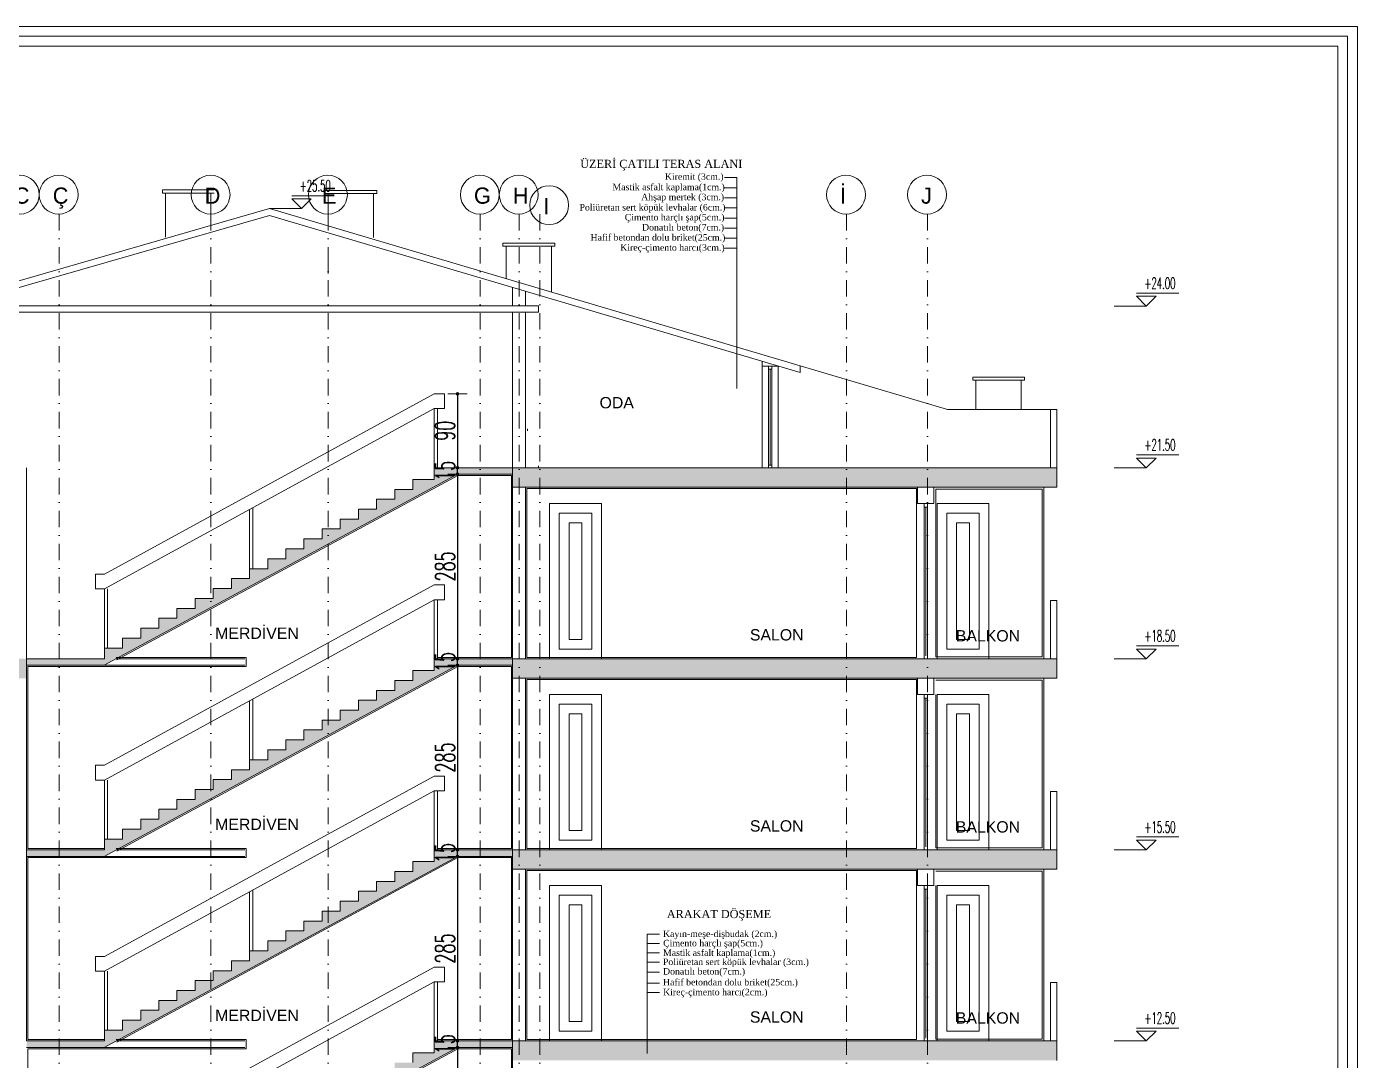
# Model space of a CAD drawing. Header units: millimetres. Extents: x -16104 to 67872, y -88009 to 12107.
# Drawn here: x 40599 to 42652, y 10511 to 12107 of the extents above; entities that cross this region are included whole.
import ezdxf

# ---------------------------------------------------------------- set-up
doc = ezdxf.new("R2010")
doc.units = ezdxf.units.MM
doc.linetypes.add('DASHDOTX2', pattern=[50.8, 25.4, -12.7, 0, -12.7])
doc.layers.get('0').update_dxf_attribs({"color": 241})
for name, color, linetype, lineweight in [('c05', 32, 'Continuous', 13), ('OLCU', 54, 'Continuous', 13), ('TARAMA', 8, 'Continuous', 15)]:
    doc.layers.add(name, color=color, linetype=linetype, lineweight=lineweight)
doc.styles.add('DIM', font='Txttw.shx', dxfattribs={"width": 0.6})
doc.styles.add('OLCU', font='simplex.shx', dxfattribs={"width": 0.6, "height": 1400})
doc.styles.add('ÖLÇÜ', font='times.ttf', dxfattribs={"height": 15})
doc.dimstyles.new('50', dxfattribs={"dimscale": 0, "dimtxt": 30, "dimasz": 1, "dimexe": 0, "dimexo": 2, "dimgap": 4, "dimtad": 1, "dimdec": 0, "dimzin": 0, "dimdsep": 46, "dimtxsty": 'DIM', "dimblk1": 'DOT', "dimblk2": 'DOT', "dimsah": 1, "dimcen": 1.5, "dimdle": 3, "dimse1": 1, "dimse2": 1, "dimclrd": 256, "dimclre": 9, "dimclrt": 256, "dimadec": 0, "dimazin": 0, "dimtfac": 0.24, "dimtdec": 0, "dimtix": 1, "dimtmove": 2, "dimatfit": 3, "dimldrblk": 'DOT', "dimfxl": 0, "dimtolj": 1, "dimtzin": 15, "dimarcsym": 0})
pattern_1 = [(45, (1786.5696, -7080.6812), (-1.76776695, 1.76776695), []), (45, (1788.3346, -7080.6812), (-1.76776695, 1.76776695), [1.2, -0.5])]
pattern_2 = [(45, (1786.5696, -7375.6812), (-1.76776695, 1.76776695), []), (45, (1788.3346, -7375.6812), (-1.76776695, 1.76776695), [1.2, -0.5])]

# ---------------------------------------------------------------- blocks, each defined once
blk = doc.blocks.new('DOT')
for p, q in [((-2, 0), (0, 0)), ((0, 15), (0, -15)), ((2, 0), (0, 0))]:
    blk.add_line(p, q)
blk.add_circle((0, 0), 2)
blk = doc.blocks.new('*D275')
at = {"layer": 'Defpoints', "color": 0, "transparency": 16777216}
for p in [(41243.7, 11540.1), (41263.5, 11426.1), (41264.1, 11426.1)]:
    blk.add_point(p, dxfattribs=at)
at = {"layer": 'TARAMA', "lineweight": -2, "transparency": 16777216}
blk.add_line((41263.5, 11539.1), (41263.5, 11427.1), dxfattribs=at)
for p, rotation in [((41263.5, 11540.1), 90), ((41263.5, 11426.1), 270)]:
    blk.add_blockref('DOT', p, dxfattribs=dict(at, rotation=rotation))
at = {"layer": 'TARAMA', "transparency": 16777216, "insert": (41244.5, 11483.1), "char_height": 30, "attachment_point": 5, "rotation": 90, "style": 'DIM'}
blk.add_mtext('\\A1;90', dxfattribs=at)
blk = doc.blocks.new('*D880')
at = {"layer": 'Defpoints', "color": 0, "transparency": 16777216}
for p in [(41263.5, 11426.1), (41263.5, 11426.1), (41263.5, 11416.1)]:
    blk.add_point(p, dxfattribs=at)
at = {"layer": 'TARAMA', "lineweight": -2, "transparency": 16777216}
for p, q in [((41263.5, 11427.1), (41263.5, 11428.1)), ((41263.5, 11416.1), (41263.5, 11426.1)), ((41263.5, 11415.1), (41263.5, 11414.1))]:
    blk.add_line(p, q, dxfattribs=at)
for p, rotation in [((41263.5, 11426.1), 270), ((41263.5, 11416.1), 90)]:
    blk.add_blockref('DOT', p, dxfattribs=dict(at, rotation=rotation))
at = {"layer": 'TARAMA', "transparency": 16777216, "insert": (41244.5, 11421.1), "char_height": 30, "attachment_point": 5, "rotation": 90, "style": 'DIM'}
blk.add_mtext('\\A1;15', dxfattribs=at)
blk = doc.blocks.new('*D276')
at = {"layer": 'Defpoints', "color": 0, "transparency": 16777216}
for p in [(41263.5, 11416.1), (41263.5, 11131.1), (41263.5, 11131.1)]:
    blk.add_point(p, dxfattribs=at)
at = {"layer": 'TARAMA', "lineweight": -2, "transparency": 16777216}
blk.add_line((41263.5, 11415.1), (41263.5, 11132.1), dxfattribs=at)
for p, rotation in [((41263.5, 11416.1), 90), ((41263.5, 11131.1), 270)]:
    blk.add_blockref('DOT', p, dxfattribs=dict(at, rotation=rotation))
at = {"layer": 'TARAMA', "transparency": 16777216, "insert": (41244.5, 11273.6), "char_height": 30, "attachment_point": 5, "rotation": 90, "style": 'DIM'}
blk.add_mtext('\\A1;285', dxfattribs=at)
blk = doc.blocks.new('*D286')
at = {"layer": 'Defpoints', "color": 0, "transparency": 16777216}
for p in [(41263.5, 11121.1), (41263.5, 10836.1), (41263.5, 10836.1)]:
    blk.add_point(p, dxfattribs=at)
at = {"layer": 'TARAMA', "lineweight": -2, "transparency": 16777216}
blk.add_line((41263.5, 11120.1), (41263.5, 10837.1), dxfattribs=at)
for p, rotation in [((41263.5, 11121.1), 90), ((41263.5, 10836.1), 270)]:
    blk.add_blockref('DOT', p, dxfattribs=dict(at, rotation=rotation))
at = {"layer": 'TARAMA', "transparency": 16777216, "insert": (41244.5, 10978.6), "char_height": 30, "attachment_point": 5, "rotation": 90, "style": 'DIM'}
blk.add_mtext('\\A1;285', dxfattribs=at)
blk = doc.blocks.new('*D287')
at = {"layer": 'Defpoints', "color": 0, "transparency": 16777216}
for p in [(41263.5, 10826.1), (41263.5, 10541.1), (41263.5, 10541.1)]:
    blk.add_point(p, dxfattribs=at)
at = {"layer": 'TARAMA', "lineweight": -2, "transparency": 16777216}
blk.add_line((41263.5, 10825.1), (41263.5, 10542.1), dxfattribs=at)
for p, rotation in [((41263.5, 10826.1), 90), ((41263.5, 10541.1), 270)]:
    blk.add_blockref('DOT', p, dxfattribs=dict(at, rotation=rotation))
at = {"layer": 'TARAMA', "transparency": 16777216, "insert": (41244.5, 10683.6), "char_height": 30, "attachment_point": 5, "rotation": 90, "style": 'DIM'}
blk.add_mtext('\\A1;285', dxfattribs=at)
blk = doc.blocks.new('*D288')
at = {"layer": 'Defpoints', "color": 0, "transparency": 16777216}
for p in [(41263.5, 10531.1), (41263.5, 10246.1), (41263.5, 10246.1)]:
    blk.add_point(p, dxfattribs=at)
at = {"layer": 'TARAMA', "lineweight": -2, "transparency": 16777216}
blk.add_line((41263.5, 10530.1), (41263.5, 10247.1), dxfattribs=at)
for p, rotation in [((41263.5, 10531.1), 90), ((41263.5, 10246.1), 270)]:
    blk.add_blockref('DOT', p, dxfattribs=dict(at, rotation=rotation))
at = {"layer": 'TARAMA', "transparency": 16777216, "insert": (41244.5, 10388.6), "char_height": 30, "attachment_point": 5, "rotation": 90, "style": 'DIM'}
blk.add_mtext('\\A1;285', dxfattribs=at)
blk = doc.blocks.new('*D292')
at = {"layer": 'Defpoints', "color": 0, "transparency": 16777216}
for p in [(41263.5, 11131.1), (41263.5, 11131.1), (41263.5, 11121.1)]:
    blk.add_point(p, dxfattribs=at)
at = {"layer": 'TARAMA', "lineweight": -2, "transparency": 16777216}
for p, q in [((41263.5, 11132.1), (41263.5, 11133.1)), ((41263.5, 11121.1), (41263.5, 11131.1)), ((41263.5, 11120.1), (41263.5, 11119.1))]:
    blk.add_line(p, q, dxfattribs=at)
for p, rotation in [((41263.5, 11131.1), 270), ((41263.5, 11121.1), 90)]:
    blk.add_blockref('DOT', p, dxfattribs=dict(at, rotation=rotation))
at = {"layer": 'TARAMA', "transparency": 16777216, "insert": (41244.5, 11126.1), "char_height": 30, "attachment_point": 5, "rotation": 90, "style": 'DIM'}
blk.add_mtext('\\A1;15', dxfattribs=at)
blk = doc.blocks.new('*D293')
at = {"layer": 'Defpoints', "color": 0, "transparency": 16777216}
for p in [(41263.5, 10836.1), (41263.5, 10836.1), (41263.5, 10826.1)]:
    blk.add_point(p, dxfattribs=at)
at = {"layer": 'TARAMA', "lineweight": -2, "transparency": 16777216}
for p, q in [((41263.5, 10837.1), (41263.5, 10838.1)), ((41263.5, 10826.1), (41263.5, 10836.1)), ((41263.5, 10825.1), (41263.5, 10824.1))]:
    blk.add_line(p, q, dxfattribs=at)
for p, rotation in [((41263.5, 10836.1), 270), ((41263.5, 10826.1), 90)]:
    blk.add_blockref('DOT', p, dxfattribs=dict(at, rotation=rotation))
at = {"layer": 'TARAMA', "transparency": 16777216, "insert": (41244.5, 10831.1), "char_height": 30, "attachment_point": 5, "rotation": 90, "style": 'DIM'}
blk.add_mtext('\\A1;15', dxfattribs=at)
blk = doc.blocks.new('*D294')
at = {"layer": 'Defpoints', "color": 0, "transparency": 16777216}
for p in [(41263.5, 10541.1), (41263.5, 10541.1), (41263.5, 10531.1)]:
    blk.add_point(p, dxfattribs=at)
at = {"layer": 'TARAMA', "lineweight": -2, "transparency": 16777216}
for p, q in [((41263.5, 10542.1), (41263.5, 10543.1)), ((41263.5, 10531.1), (41263.5, 10541.1)), ((41263.5, 10530.1), (41263.5, 10529.1))]:
    blk.add_line(p, q, dxfattribs=at)
for p, rotation in [((41263.5, 10541.1), 270), ((41263.5, 10531.1), 90)]:
    blk.add_blockref('DOT', p, dxfattribs=dict(at, rotation=rotation))
at = {"layer": 'TARAMA', "transparency": 16777216, "insert": (41244.5, 10536.1), "char_height": 30, "attachment_point": 5, "rotation": 90, "style": 'DIM'}
blk.add_mtext('\\A1;15', dxfattribs=at)
blk = doc.blocks.new('*D960')
at = {"layer": 'Defpoints', "color": 0, "transparency": 16777216}
for p in [(37745, 10515), (37745, 10490), (41348.4, 10490)]:
    blk.add_point(p, dxfattribs=at)
at = {"layer": 'OLCU', "lineweight": -2, "transparency": 16777216}
for p, q in [((37745, 10516), (37745, 10517)), ((37745, 10515), (37745, 10490)), ((37745, 10489), (37745, 10488))]:
    blk.add_line(p, q, dxfattribs=at)
for p, rotation in [((37745, 10515), 270), ((37745, 10490), 90)]:
    blk.add_blockref('DOT', p, dxfattribs=dict(at, rotation=rotation))
at = {"layer": 'OLCU', "transparency": 16777216, "insert": (37726, 10502.5), "char_height": 30, "attachment_point": 5, "rotation": 90, "style": 'DIM'}
blk.add_mtext('\\A1;25', dxfattribs=at)

msp = doc.modelspace()

# ---------------------------------------------------------------- hatches: boundary and pattern name
at = {"layer": 'TARAMA'}
h = msp.add_hatch(dxfattribs=at)
h.set_pattern_fill('JIS_STN_2.5,_O', color=256)
h.set_pattern_definition(pattern_1)
h.paths.add_polyline_path([(41263.5, 11416.1), (41348.7, 11416.1), (41348.7, 11426.1), (41227.7, 11426.1), (41227.7, 11408), (41194.7, 11408), (41194.7, 11392.7), (41166.7, 11392.7), (41166.7, 11377.4), (41138.7, 11377.4), (41138.7, 11362.1), (41110.7, 11362.1), (41110.7, 11346.8), (41082.7, 11346.8), (41082.7, 11331.5), (41054.7, 11331.5), (41054.7, 11316.2), (41026.7, 11316.2), (41026.7, 11300.9), (40998.7, 11300.9), (40998.7, 11285.6), (40970.7, 11285.6), (40970.7, 11270.2), (40942.7, 11270.2), (40942.7, 11254.9), (40914.7, 11254.9), (40914.7, 11239.6), (40886.7, 11239.6), (40886.7, 11224.3), (40858.7, 11224.3), (40858.7, 11209), (40830.7, 11209), (40830.7, 11193.7), (40802.7, 11193.7), (40802.7, 11178.4), (40774.7, 11178.4), (40774.7, 11163.1), (40746.7, 11163.1), (40746.7, 11147.7), (40718.7, 11147.7), (40718.7, 11131.1), (40598.7, 11131.1), (40598.7, 11121.1), (40718.4, 11121.1)])
h = msp.add_hatch(dxfattribs=at)
h.set_pattern_fill('JIS_STN_2.5,_O', color=256)
h.set_pattern_definition(pattern_1)
h.paths.add_polyline_path([(42188.7, 11396.1), (42188.7, 11426.1), (41998.7, 11426.1), (41348.7, 11426.1), (41348.7, 11396.1)])
h = msp.add_hatch(dxfattribs=at)
h.set_pattern_fill('JIS_STN_2.5,_O', color=256)
h.set_pattern_definition(pattern_2)
h.paths.add_polyline_path([(39758.7, 11101.1), (40598.7, 11101.1), (40598.7, 11131.1), (39948.7, 11131.1), (39758.7, 11131.1)])
h = msp.add_hatch(dxfattribs=at)
h.set_pattern_fill('JIS_STN_2.5,_O', color=256)
h.set_pattern_definition([(45, (1786.5696, -7375.6812), (-1.76776695, 1.76776695), []), (45, (1788.3346, -7375.6812), (-1.76776695, 1.76776695), [1.2, -0.5])])
h.paths.add_polyline_path([(41263.5, 11121.1), (41348.7, 11121.1), (41348.7, 11131.1), (41227.7, 11131.1), (41227.7, 11113), (41194.7, 11113), (41194.7, 11097.7), (41166.7, 11097.7), (41166.7, 11082.4), (41138.7, 11082.4), (41138.7, 11067.1), (41110.7, 11067.1), (41110.7, 11051.8), (41082.7, 11051.8), (41082.7, 11036.5), (41054.7, 11036.5), (41054.7, 11021.2), (41026.7, 11021.2), (41026.7, 11005.9), (40998.7, 11005.9), (40998.7, 10990.6), (40970.7, 10990.6), (40970.7, 10975.2), (40942.7, 10975.2), (40942.7, 10959.9), (40914.7, 10959.9), (40914.7, 10944.6), (40886.7, 10944.6), (40886.7, 10929.3), (40858.7, 10929.3), (40858.7, 10914), (40830.7, 10914), (40830.7, 10898.7), (40802.7, 10898.7), (40802.7, 10883.4), (40774.7, 10883.4), (40774.7, 10868.1), (40746.7, 10868.1), (40746.7, 10852.7), (40718.7, 10852.7), (40718.7, 10836.1), (40598.7, 10836.1), (40598.7, 10826.1), (40718.4, 10826.1)])
h = msp.add_hatch(dxfattribs=at)
h.set_pattern_fill('JIS_STN_2.5,_O', color=256)
h.set_pattern_definition(pattern_1)
h.paths.add_polyline_path([(42188.7, 11131.1), (41998.7, 11131.1), (41348.7, 11131.1), (41348.7, 11101.1), (42188.7, 11101.1)])
h = msp.add_hatch(dxfattribs=at)
h.set_pattern_fill('JIS_STN_2.5,_O', color=256)
h.set_pattern_definition([(45, (1786.5696, -7670.6812), (-1.76776695, 1.76776695), []), (45, (1788.3346, -7670.6812), (-1.76776695, 1.76776695), [1.2, -0.5])])
h.paths.add_polyline_path([(41263.5, 10826.1), (41348.7, 10826.1), (41348.7, 10836.1), (41227.7, 10836.1), (41227.7, 10818), (41194.7, 10818), (41194.7, 10802.7), (41166.7, 10802.7), (41166.7, 10787.4), (41138.7, 10787.4), (41138.7, 10772.1), (41110.7, 10772.1), (41110.7, 10756.8), (41082.7, 10756.8), (41082.7, 10741.5), (41054.7, 10741.5), (41054.7, 10726.2), (41026.7, 10726.2), (41026.7, 10710.9), (40998.7, 10710.9), (40998.7, 10695.6), (40970.7, 10695.6), (40970.7, 10680.2), (40942.7, 10680.2), (40942.7, 10664.9), (40914.7, 10664.9), (40914.7, 10649.6), (40886.7, 10649.6), (40886.7, 10634.3), (40858.7, 10634.3), (40858.7, 10619), (40830.7, 10619), (40830.7, 10603.7), (40802.7, 10603.7), (40802.7, 10588.4), (40774.7, 10588.4), (40774.7, 10573.1), (40746.7, 10573.1), (40746.7, 10557.7), (40718.7, 10557.7), (40718.7, 10541.1), (40598.7, 10541.1), (40598.7, 10531.1), (40718.4, 10531.1)])
h = msp.add_hatch(dxfattribs=at)
h.set_pattern_fill('JIS_STN_2.5,_O', color=256)
h.set_pattern_definition(pattern_2)
h.paths.add_polyline_path([(42188.7, 10836.1), (41998.7, 10836.1), (41348.7, 10836.1), (41348.7, 10806.1), (42188.7, 10806.1)])
h = msp.add_hatch(dxfattribs=at)
h.set_pattern_fill('JIS_STN_2.5,_O', color=256)
h.set_pattern_definition([(45, (1786.5696, -7965.6812), (-1.76776695, 1.76776695), []), (45, (1788.3346, -7965.6812), (-1.76776695, 1.76776695), [1.2, -0.5])])
h.paths.add_polyline_path([(41263.5, 10531.1), (41348.7, 10531.1), (41348.7, 10541.1), (41227.7, 10541.1), (41227.7, 10523), (41194.7, 10523), (41194.7, 10507.7), (41166.7, 10507.7), (41166.7, 10492.4), (41138.7, 10492.4), (41138.7, 10477.1), (41110.7, 10477.1), (41110.7, 10461.8), (41082.7, 10461.8), (41082.7, 10446.5), (41054.7, 10446.5), (41054.7, 10431.2), (41026.7, 10431.2), (41026.7, 10415.9), (40998.7, 10415.9), (40998.7, 10400.6), (40970.7, 10400.6), (40970.7, 10385.2), (40942.7, 10385.2), (40942.7, 10369.9), (40914.7, 10369.9), (40914.7, 10354.6), (40886.7, 10354.6), (40886.7, 10339.3), (40858.7, 10339.3), (40858.7, 10324), (40830.7, 10324), (40830.7, 10308.7), (40802.7, 10308.7), (40802.7, 10293.4), (40774.7, 10293.4), (40774.7, 10278.1), (40746.7, 10278.1), (40746.7, 10262.7), (40718.7, 10262.7), (40718.7, 10246.1), (40598.7, 10246.1), (40598.7, 10236.1), (40718.4, 10236.1)])
h = msp.add_hatch(dxfattribs=at)
h.set_pattern_fill('JIS_STN_2.5,_O', color=256)
h.set_pattern_definition([(45, (1786.5696, -7670.6812), (-1.76776695, 1.76776695), []), (45, (1788.3346, -7670.6812), (-1.76776695, 1.76776695), [1.2, -0.5])])
h.paths.add_polyline_path([(42188.7, 10541.1), (41998.7, 10541.1), (41348.7, 10541.1), (41348.7, 10511.1), (42188.7, 10511.1)])

# ---------------------------------------------------------------- linework, layer by layer
at = {"layer": 'c05'}
for points in [[(42652.3, 8939.6), (42652.3, 8729.3), (39122.1, 8729.3), (39122.1, 12107.1), (42652.3, 12107.1), (42652.3, 10251)], [(42652.3, 8939.6), (42652.3, 8729.3), (39122.1, 8729.3), (39122.1, 12107.1), (42652.3, 12107.1), (42652.3, 10251)], [(42637.3, 8939.6), (42637.3, 8744.3), (39137.1, 8744.3), (39137.1, 12092.1), (42637.3, 12092.1), (42637.3, 10251)], [(42622.3, 8939.6), (42622.3, 8759.3), (39152.1, 8759.3), (39152.1, 12077.1), (42622.3, 12077.1), (42622.3, 10251)]]:
    msp.add_lwpolyline(points, dxfattribs=at)
at = {"layer": 'TARAMA'}
for p, q in [((41675.5, 11874.4), (41694.7, 11874.4)), ((41694.7, 11874.4), (41694.7, 11548.4)), ((40808.2, 11855), (40808.2, 11850)), ((40808.2, 11855), (40888.2, 11855)), ((40808.2, 11850), (40888.2, 11850)), ((40813.2, 11850), (40813.2, 11782.2)), ((40883.2, 11850), (40883.2, 11800)), ((41059.2, 11854.3), (41059.2, 11849.3)), ((41059.2, 11854.3), (41139.2, 11854.3)), ((41139.2, 11854.3), (41139.2, 11849.3)), ((41675.5, 11858.3), (41694.7, 11858.3)), ((41059.2, 11849.3), (41139.2, 11849.3)), ((41064.2, 11849.3), (41064.2, 11799.3)), ((41134.2, 11849.3), (41134.2, 11781.4)), ((41675.5, 11842.7), (41694.7, 11842.7)), ((39897.5, 11516.1), (40973.7, 11826.1)), ((40155.9, 11580.1), (40973.6, 11815.7)), ((41792.2, 11573.1), (40973.6, 11815.7)), ((42019.9, 11516.1), (40973.7, 11826.1)), ((41675.5, 11827.1), (41694.7, 11827.1)), ((41675.5, 11811.5), (41694.7, 11811.5)), ((41675.5, 11795.9), (41694.7, 11795.9)), ((41333.7, 11772.9), (41333.7, 11767.9)), ((41333.7, 11772.9), (41413.7, 11772.9)), ((41333.7, 11767.9), (41413.7, 11767.9)), ((41338.7, 11767.9), (41338.7, 11717.9)), ((41408.7, 11767.9), (41408.7, 11697.2)), ((41413.7, 11772.9), (41413.7, 11767.9)), ((41675.5, 11780.4), (41694.7, 11780.4)), ((41064.2, 11726.1), (41064.2, 11753)), ((41675.5, 11764.8), (41694.7, 11764.8)), ((41348.7, 11676.1), (41348.7, 11704.5)), ((41368.7, 11676.1), (41368.7, 11698.6)), ((40558.7, 11676.1), (41388.7, 11676.1)), ((40558.7, 11666.1), (41388.7, 11666.1)), ((41348.7, 11426.1), (41348.7, 11666.1)), ((41368.7, 11426.1), (41368.7, 11666.1)), ((41388.7, 11666.1), (41388.7, 11676.1)), ((41733.7, 11589.5), (41733.7, 11426.1)), ((41733.7, 11583.1), (41758.7, 11583.1)), ((41743.7, 11583.1), (41743.7, 11426.1)), ((41748.7, 11583.1), (41748.7, 11426.1)), ((41758.7, 11583.1), (41758.7, 11432.6)), ((41758.7, 11583.1), (41758.7, 11426.1)), ((41792.2, 11583.6), (41792.2, 11573.1)), ((41743.7, 11578.3), (41748.7, 11578.3)), ((41746.2, 11578.3), (41746.2, 11429.9)), ((42058.7, 11566.1), (42058.7, 11561.1)), ((42058.7, 11566.1), (42138.7, 11566.1)), ((42138.7, 11566.1), (42138.7, 11561.1)), ((42058.7, 11561.1), (42138.7, 11561.1)), ((42063.7, 11561.1), (42063.7, 11516.1)), ((42133.7, 11561.1), (42133.7, 11516.1)), ((40718.7, 11261.7), (41227.7, 11540.1)), ((41227.7, 11540.1), (41243.7, 11540.1)), ((41243.7, 11540.1), (41243.7, 11517.3)), ((40718.7, 11238.9), (41227.7, 11517.3)), ((41227.7, 11426.1), (41227.7, 11517.3)), ((41227.7, 11517.3), (41243.7, 11517.3)), ((41232.7, 11426.1), (41232.7, 11517.3)), ((42063.7, 11516.1), (42019.9, 11516.1)), ((42178.7, 11516.1), (42063.7, 11516.1)), ((42178.7, 11516.1), (42188.7, 11516.1)), ((42178.7, 11516.1), (42178.7, 11426.1)), ((42178.7, 11516.1), (42178.7, 11426.1)), ((42188.7, 11516.1), (42188.7, 11396.1)), ((41371.7, 11486.1), (41371.7, 11483.1)), ((40598.7, 11426.1), (40598.7, 11131.1)), ((41227.7, 11426.1), (41227.7, 11408)), ((41348.7, 11426.1), (41227.7, 11426.1)), ((41348.7, 11426.1), (42168.7, 11426.1)), ((41348.7, 11426.1), (41348.7, 11131.1)), ((41388.7, 11426.1), (41388.7, 11429.1)), ((41743.7, 11429.9), (41748.7, 11429.9)), ((41998.7, 11426.1), (42188.7, 11426.1)), ((42188.7, 11396.1), (42188.7, 11426.1)), ((40718.4, 11121.1), (41263.5, 11416.1)), ((41194.7, 11408), (41194.7, 11392.7)), ((41194.7, 11408), (41227.7, 11408)), ((41348.7, 11416.1), (41263.5, 11416.1)), ((41138.7, 11377.4), (41138.7, 11362.1)), ((41138.7, 11377.4), (41166.7, 11377.4)), ((41166.7, 11392.7), (41166.7, 11377.4)), ((41166.7, 11392.7), (41194.7, 11392.7)), ((41348.7, 11396.1), (42188.7, 11396.1)), ((41368.7, 11396.1), (41368.7, 11131.1)), ((41973.7, 11396.1), (41973.7, 11371.1)), ((41998.7, 11396.1), (41998.7, 11371.1)), ((42001.7, 11371.1), (42001.7, 11393.1)), ((42168.7, 11396.1), (42168.7, 11131.1)), ((40942.7, 11270.2), (40942.7, 11361.4)), ((40947.7, 11270.2), (40947.7, 11364.2)), ((41110.7, 11362.1), (41110.7, 11346.8)), ((41110.7, 11362.1), (41138.7, 11362.1)), ((41973.7, 11371.1), (41998.7, 11371.1)), ((41983.7, 11371.1), (41983.7, 11131.1)), ((41983.7, 11365.4), (41988.7, 11365.4)), ((41986.2, 11365.4), (41986.2, 11135.6)), ((41988.7, 11371.1), (41988.7, 11131.1)), ((41082.7, 11346.8), (41082.7, 11331.5)), ((41082.7, 11346.8), (41110.7, 11346.8)), ((41026.7, 11316.2), (41026.7, 11300.9)), ((41026.7, 11316.2), (41054.7, 11316.2)), ((41054.7, 11331.5), (41054.7, 11316.2)), ((41054.7, 11331.5), (41082.7, 11331.5)), ((40998.7, 11300.9), (40998.7, 11285.6)), ((40998.7, 11300.9), (41026.7, 11300.9)), ((40970.7, 11285.6), (40970.7, 11270.2)), ((40970.7, 11285.6), (40998.7, 11285.6)), ((40718.7, 11261.7), (40705.1, 11261.7)), ((40705.1, 11261.7), (40705.1, 11238.9)), ((40914.7, 11254.9), (40914.7, 11239.6)), ((40914.7, 11254.9), (40942.7, 11254.9)), ((40942.7, 11270.2), (40942.7, 11254.9)), ((40942.7, 11270.2), (40970.7, 11270.2)), ((40718.7, 11238.9), (40705.1, 11238.9)), ((40718.7, 10966.7), (41227.7, 11245.1)), ((40718.7, 10966.7), (41227.7, 11245.1)), ((40718.7, 11147.7), (40718.7, 11238.9)), ((40723.7, 11147.7), (40723.7, 11238.9)), ((40886.7, 11239.6), (40886.7, 11224.3)), ((40886.7, 11239.6), (40914.7, 11239.6)), ((41227.7, 11245.1), (41243.7, 11245.1)), ((41227.7, 11245.1), (41243.7, 11245.1)), ((41243.7, 11245.1), (41243.7, 11222.3)), ((41243.7, 11245.1), (41243.7, 11222.3)), ((40718.7, 10943.9), (41227.7, 11222.3)), ((40718.7, 10943.9), (41227.7, 11222.3)), ((40858.7, 11224.3), (40858.7, 11209)), ((40858.7, 11224.3), (40886.7, 11224.3)), ((41227.7, 11131.1), (41227.7, 11222.3)), ((41227.7, 11222.3), (41243.7, 11222.3)), ((41227.7, 11131.1), (41227.7, 11222.3)), ((41227.7, 11222.3), (41243.7, 11222.3)), ((41232.7, 11131.1), (41232.7, 11222.3)), ((41232.7, 11131.1), (41232.7, 11222.3)), ((42178.7, 11221.1), (42188.7, 11221.1)), ((42178.7, 11221.1), (42178.7, 11131.1)), ((42178.7, 11221.1), (42178.7, 11131.1)), ((42188.7, 11221.1), (42188.7, 11101.1)), ((40802.7, 11193.7), (40802.7, 11178.4)), ((40802.7, 11193.7), (40830.7, 11193.7)), ((40830.7, 11209), (40830.7, 11193.7)), ((40830.7, 11209), (40858.7, 11209)), ((40774.7, 11178.4), (40774.7, 11163.1)), ((40774.7, 11178.4), (40802.7, 11178.4)), ((40746.7, 11163.1), (40746.7, 11147.7)), ((40746.7, 11163.1), (40774.7, 11163.1)), ((40598.7, 11131.1), (40598.7, 10836.1)), ((40598.7, 11131.1), (40718.7, 11131.1)), ((40718.7, 11147.7), (40718.7, 11131.1)), ((40718.7, 11147.7), (40746.7, 11147.7)), ((40736.9, 11131.1), (40935.5, 11131.1)), ((41227.7, 11131.1), (41227.7, 11113)), ((41348.7, 11131.1), (41227.7, 11131.1)), ((41348.7, 11131.1), (41998.7, 11131.1)), ((41348.7, 11131.1), (41348.7, 10836.1)), ((41998.7, 11131.1), (42188.7, 11131.1)), ((40598.7, 11121.1), (40718.4, 11121.1)), ((40718.4, 10826.1), (41263.5, 11121.1)), ((40718.4, 11121.1), (40935.5, 11121.1)), ((41194.7, 11113), (41194.7, 11097.7)), ((41194.7, 11113), (41227.7, 11113)), ((41348.7, 11121.1), (41263.5, 11121.1)), ((41166.7, 11097.7), (41166.7, 11082.4)), ((41166.7, 11097.7), (41194.7, 11097.7)), ((41348.7, 11101.1), (42188.7, 11101.1)), ((41368.7, 11101.1), (41368.7, 10836.1)), ((41973.7, 11101.1), (41973.7, 11076.1)), ((41998.7, 11101.1), (41998.7, 11076.1)), ((42168.7, 11101.1), (42168.7, 10836.1)), ((41138.7, 11082.4), (41138.7, 11067.1)), ((41138.7, 11082.4), (41166.7, 11082.4)), ((41973.7, 11076.1), (41998.7, 11076.1)), ((41983.7, 11076.1), (41983.7, 10836.1)), ((41983.7, 11070.4), (41988.7, 11070.4)), ((41986.2, 11070.4), (41986.2, 10840.6)), ((41988.7, 11076.1), (41988.7, 10836.1)), ((40942.7, 10975.2), (40942.7, 11066.4)), ((40947.7, 10975.2), (40947.7, 11069.2)), ((41082.7, 11051.8), (41082.7, 11036.5)), ((41082.7, 11051.8), (41110.7, 11051.8)), ((41110.7, 11067.1), (41110.7, 11051.8)), ((41110.7, 11067.1), (41138.7, 11067.1)), ((41054.7, 11036.5), (41054.7, 11021.2)), ((41054.7, 11036.5), (41082.7, 11036.5)), ((41026.7, 11021.2), (41026.7, 11005.9)), ((41026.7, 11021.2), (41054.7, 11021.2)), ((40970.7, 10990.6), (40970.7, 10975.2)), ((40970.7, 10990.6), (40998.7, 10990.6)), ((40998.7, 11005.9), (40998.7, 10990.6)), ((40998.7, 11005.9), (41026.7, 11005.9)), ((40718.7, 10966.7), (40705.1, 10966.7)), ((40705.1, 10966.7), (40705.1, 10943.9)), ((40942.7, 10975.2), (40942.7, 10959.9)), ((40942.7, 10975.2), (40970.7, 10975.2)), ((40718.7, 10671.7), (41227.7, 10950.1)), ((40718.7, 10671.7), (41227.7, 10950.1)), ((40914.7, 10959.9), (40914.7, 10944.6)), ((40914.7, 10959.9), (40942.7, 10959.9)), ((41227.7, 10950.1), (41243.7, 10950.1)), ((41227.7, 10950.1), (41243.7, 10950.1)), ((41243.7, 10950.1), (41243.7, 10927.3)), ((41243.7, 10950.1), (41243.7, 10927.3)), ((40718.7, 10943.9), (40705.1, 10943.9)), ((40718.7, 10852.7), (40718.7, 10943.9)), ((40718.7, 10648.9), (41227.7, 10927.3)), ((40718.7, 10648.9), (41227.7, 10927.3)), ((40723.7, 10852.7), (40723.7, 10943.9)), ((40858.7, 10929.3), (40858.7, 10914)), ((40858.7, 10929.3), (40886.7, 10929.3)), ((40886.7, 10944.6), (40886.7, 10929.3)), ((40886.7, 10944.6), (40914.7, 10944.6)), ((41227.7, 10836.1), (41227.7, 10927.3)), ((41227.7, 10927.3), (41243.7, 10927.3)), ((41227.7, 10836.1), (41227.7, 10927.3)), ((41227.7, 10927.3), (41243.7, 10927.3)), ((41232.7, 10836.1), (41232.7, 10927.3)), ((41232.7, 10836.1), (41232.7, 10927.3)), ((42178.7, 10926.1), (42188.7, 10926.1)), ((42178.7, 10926.1), (42178.7, 10836.1)), ((42178.7, 10926.1), (42178.7, 10836.1)), ((42188.7, 10926.1), (42188.7, 10806.1)), ((40830.7, 10914), (40830.7, 10898.7)), ((40830.7, 10914), (40858.7, 10914)), ((40802.7, 10898.7), (40802.7, 10883.4)), ((40802.7, 10898.7), (40830.7, 10898.7)), ((40746.7, 10868.1), (40746.7, 10852.7)), ((40746.7, 10868.1), (40774.7, 10868.1)), ((40774.7, 10883.4), (40774.7, 10868.1)), ((40774.7, 10883.4), (40802.7, 10883.4)), ((40718.7, 10852.7), (40718.7, 10836.1)), ((40718.7, 10852.7), (40746.7, 10852.7)), ((40598.7, 10836.1), (40598.7, 10541.1)), ((40598.7, 10836.1), (40718.7, 10836.1)), ((40598.7, 10826.1), (40718.4, 10826.1)), ((40718.4, 10531.1), (41263.5, 10826.1)), ((40718.4, 10826.1), (40935.5, 10826.1)), ((40736.9, 10836.1), (40935.5, 10836.1)), ((41227.7, 10836.1), (41227.7, 10818)), ((41348.7, 10836.1), (41227.7, 10836.1)), ((41348.7, 10826.1), (41263.5, 10826.1)), ((41348.7, 10836.1), (41998.7, 10836.1)), ((41348.7, 10836.1), (41348.7, 10541.1)), ((41998.7, 10836.1), (42188.7, 10836.1)), ((41166.7, 10802.7), (41166.7, 10787.4)), ((41166.7, 10802.7), (41194.7, 10802.7)), ((41194.7, 10818), (41194.7, 10802.7)), ((41194.7, 10818), (41227.7, 10818)), ((41348.7, 10806.1), (42188.7, 10806.1)), ((41368.7, 10806.1), (41368.7, 10541.1)), ((41973.7, 10806.1), (41973.7, 10781.1)), ((41998.7, 10806.1), (41998.7, 10781.1)), ((42168.7, 10806.1), (42168.7, 10541.1)), ((41138.7, 10787.4), (41138.7, 10772.1)), ((41138.7, 10787.4), (41166.7, 10787.4)), ((40942.7, 10680.2), (40942.7, 10771.4)), ((40947.7, 10680.2), (40947.7, 10774.2)), ((41110.7, 10772.1), (41110.7, 10756.8)), ((41110.7, 10772.1), (41138.7, 10772.1)), ((41973.7, 10781.1), (41998.7, 10781.1)), ((41983.7, 10781.1), (41983.7, 10541.1)), ((41983.7, 10775.4), (41988.7, 10775.4)), ((41986.2, 10775.4), (41986.2, 10545.6)), ((41988.7, 10781.1), (41988.7, 10541.1)), ((41054.7, 10741.5), (41054.7, 10726.2)), ((41054.7, 10741.5), (41082.7, 10741.5)), ((41082.7, 10756.8), (41082.7, 10741.5)), ((41082.7, 10756.8), (41110.7, 10756.8)), ((41026.7, 10726.2), (41026.7, 10710.9)), ((41026.7, 10726.2), (41054.7, 10726.2)), ((40998.7, 10710.9), (40998.7, 10695.6)), ((40998.7, 10710.9), (41026.7, 10710.9)), ((41556.1, 10706.1), (41556.1, 10521.7)), ((41575.3, 10706.1), (41556.1, 10706.1)), ((41575.3, 10706.1), (41556.1, 10706.1)), ((40942.7, 10680.2), (40942.7, 10664.9)), ((40942.7, 10680.2), (40970.7, 10680.2)), ((40970.7, 10695.6), (40970.7, 10680.2)), ((40970.7, 10695.6), (40998.7, 10695.6)), ((41575.3, 10691.7), (41556.1, 10691.7)), ((41575.3, 10691.7), (41556.1, 10691.7)), ((40718.7, 10671.7), (40705.1, 10671.7)), ((40705.1, 10671.7), (40705.1, 10648.9)), ((40914.7, 10664.9), (40914.7, 10649.6)), ((40914.7, 10664.9), (40942.7, 10664.9)), ((41575.3, 10677.3), (41556.1, 10677.3)), ((41575.3, 10662.9), (41556.1, 10662.9)), ((40718.7, 10648.9), (40705.1, 10648.9)), ((40718.7, 10376.7), (41227.7, 10655.1)), ((40718.7, 10376.7), (41227.7, 10655.1)), ((40718.7, 10557.7), (40718.7, 10648.9)), ((40723.7, 10557.7), (40723.7, 10648.9)), ((40886.7, 10649.6), (40886.7, 10634.3)), ((40886.7, 10649.6), (40914.7, 10649.6)), ((41227.7, 10655.1), (41243.7, 10655.1)), ((41227.7, 10655.1), (41243.7, 10655.1)), ((41243.7, 10655.1), (41243.7, 10632.3)), ((41243.7, 10655.1), (41243.7, 10632.3)), ((41575.3, 10647.5), (41556.1, 10647.5)), ((40718.7, 10353.9), (41227.7, 10632.3)), ((40718.7, 10353.9), (41227.7, 10632.3)), ((40830.7, 10619), (40830.7, 10603.7)), ((40830.7, 10619), (40858.7, 10619)), ((40858.7, 10634.3), (40858.7, 10619)), ((40858.7, 10634.3), (40886.7, 10634.3)), ((41227.7, 10541.1), (41227.7, 10632.3)), ((41227.7, 10632.3), (41243.7, 10632.3)), ((41227.7, 10541.1), (41227.7, 10632.3)), ((41227.7, 10632.3), (41243.7, 10632.3)), ((41232.7, 10541.1), (41232.7, 10632.3)), ((41232.7, 10541.1), (41232.7, 10632.3)), ((41575.3, 10630.5), (41556.1, 10630.5)), ((42178.7, 10631.1), (42188.7, 10631.1)), ((42178.7, 10631.1), (42178.7, 10541.1)), ((42178.7, 10631.1), (42178.7, 10541.1)), ((42188.7, 10631.1), (42188.7, 10511.1)), ((40802.7, 10603.7), (40802.7, 10588.4)), ((40802.7, 10603.7), (40830.7, 10603.7)), ((41575.3, 10615.8), (41556.1, 10615.8)), ((40774.7, 10588.4), (40774.7, 10573.1)), ((40774.7, 10588.4), (40802.7, 10588.4)), ((40718.7, 10557.7), (40718.7, 10541.1)), ((40718.7, 10557.7), (40746.7, 10557.7)), ((40746.7, 10573.1), (40746.7, 10557.7)), ((40746.7, 10573.1), (40774.7, 10573.1)), ((40598.7, 10541.1), (40718.7, 10541.1)), ((40736.9, 10541.1), (40935.5, 10541.1)), ((41227.7, 10541.1), (41227.7, 10523)), ((41348.7, 10541.1), (41227.7, 10541.1)), ((41348.7, 10541.1), (41998.7, 10541.1)), ((41348.7, 10541.1), (41348.7, 10246.1)), ((41998.7, 10541.1), (42188.7, 10541.1)), ((40598.7, 10531.1), (40718.4, 10531.1)), ((40718.4, 10236.1), (41263.5, 10531.1)), ((40718.4, 10531.1), (40935.5, 10531.1)), ((41194.7, 10523), (41194.7, 10507.7)), ((41194.7, 10523), (41227.7, 10523)), ((41348.7, 10531.1), (41263.5, 10531.1))]:
    msp.add_line(p, q, dxfattribs=at)
at = {"layer": 'TARAMA', "ltscale": 0.01}
for p, q in [((41008, 11846.1), (41073, 11846.1)), ((41023, 11826.1), (41008, 11841.1)), ((41008, 11841.1), (41038, 11841.1)), ((41023, 11826.1), (41038, 11841.1)), ((41023, 11826.1), (40973.7, 11826.1)), ((42311.6, 11695.7), (42376.6, 11695.7)), ((42326.6, 11675.7), (42311.6, 11690.7)), ((42311.6, 11690.7), (42341.6, 11690.7)), ((42326.6, 11675.7), (42341.6, 11690.7)), ((42326.6, 11675.7), (42277.2, 11675.7)), ((42311.6, 11446.1), (42376.6, 11446.1)), ((42326.6, 11426.1), (42311.6, 11441.1)), ((42311.6, 11441.1), (42341.6, 11441.1)), ((42326.6, 11426.1), (42341.6, 11441.1)), ((42326.6, 11426.1), (42277.2, 11426.1)), ((42326.6, 11131.1), (42277.2, 11131.1)), ((42311.6, 11151.1), (42376.6, 11151.1)), ((42326.6, 11131.1), (42311.6, 11146.1)), ((42311.6, 11146.1), (42341.6, 11146.1)), ((42326.6, 11131.1), (42341.6, 11146.1)), ((42311.6, 10856.1), (42376.6, 10856.1)), ((42326.6, 10836.1), (42311.6, 10851.1)), ((42311.6, 10851.1), (42341.6, 10851.1)), ((42326.6, 10836.1), (42341.6, 10851.1)), ((42326.6, 10836.1), (42277.2, 10836.1)), ((42311.6, 10561.1), (42376.6, 10561.1)), ((42326.6, 10541.1), (42311.6, 10556.1)), ((42311.6, 10556.1), (42341.6, 10556.1)), ((42326.6, 10541.1), (42341.6, 10556.1)), ((42326.6, 10541.1), (42277.2, 10541.1))]:
    msp.add_line(p, q, dxfattribs=at)
at = {"layer": 'TARAMA', "linetype": 'DASHDOTX2'}
for p, q in [((40648.7, 11817.6), (40648.7, 9008.1)), ((40883.2, 11817.6), (40883.2, 9008.1)), ((41064.2, 11817.6), (41064.2, 9008.1)), ((41298.7, 11817.6), (41298.7, 9008.1)), ((41358.7, 11817.6), (41358.7, 9008.1)), ((41390.7, 11817.6), (41390.7, 9008.1)), ((41863.7, 11817.6), (41863.7, 9008.1)), ((41988.7, 11817.6), (41988.7, 9008.1))]:
    msp.add_line(p, q, dxfattribs=at)
at = {"layer": 'TARAMA'}
for points in [[(40737.8, 11129.3), (41264, 11414.1), (41346.7, 11414.1), (41346.7, 11133.1), (41232.7, 11133.1)], [(42001.7, 11371.1), (42001.7, 11134.1), (42165.7, 11134.1), (42165.7, 11393.1), (42001.7, 11393.1)], [(41405.7, 11371.1), (41485.7, 11371.1), (41485.7, 11131.1), (41405.7, 11131.1), (41405.7, 11371.1)], [(42003.7, 11371.1), (42083.7, 11371.1), (42083.7, 11131.1), (42003.7, 11131.1), (42003.7, 11371.1)], [(40736.9, 11133.1), (40937.5, 11133.1), (40937.5, 11119.1), (40600.7, 11119.1), (40600.7, 10838.1), (40718.7, 10838.1)], [(40737.8, 10834.3), (41264, 11119.1), (41346.7, 11119.1), (41346.7, 10838.1), (41232.7, 10838.1)], [(42001.7, 11076.1), (42001.7, 10839.1), (42165.7, 10839.1), (42165.7, 11098.1), (42001.7, 11098.1)], [(41405.7, 11076.1), (41485.7, 11076.1), (41485.7, 10836.1), (41405.7, 10836.1), (41405.7, 11076.1)], [(42003.7, 11076.1), (42083.7, 11076.1), (42083.7, 10836.1), (42003.7, 10836.1), (42003.7, 11076.1)], [(40736.9, 10838.1), (40937.5, 10838.1), (40937.5, 10824.1), (40600.7, 10824.1), (40600.7, 10543.1), (40718.7, 10543.1)], [(40737.8, 10539.3), (41264, 10824.1), (41346.7, 10824.1), (41346.7, 10543.1), (41232.7, 10543.1)], [(42001.7, 10781.1), (42001.7, 10544.1), (42165.7, 10544.1), (42165.7, 10803.1), (42001.7, 10803.1)], [(41405.7, 10781.1), (41485.7, 10781.1), (41485.7, 10541.1), (41405.7, 10541.1), (41405.7, 10781.1)], [(42003.7, 10781.1), (42083.7, 10781.1), (42083.7, 10541.1), (42003.7, 10541.1), (42003.7, 10781.1)], [(40736.9, 10543.1), (40937.5, 10543.1), (40937.5, 10529.1), (40600.7, 10529.1), (40600.7, 10248.1), (40718.7, 10248.1)], [(40737.8, 10244.3), (41264, 10529.1), (41346.7, 10529.1), (41346.7, 10248.1), (41232.7, 10248.1)]]:
    msp.add_lwpolyline(points, dxfattribs=at)
for points in [[(41971.7, 11394.1), (41971.7, 11133.1), (41370.7, 11133.1), (41370.7, 11394.1)], [(41420.7, 11356.1), (41470.7, 11356.1), (41470.7, 11146.1), (41420.7, 11146.1)], [(41435.7, 11341.1), (41455.7, 11341.1), (41455.7, 11161.1), (41435.7, 11161.1)], [(42018.7, 11356.1), (42068.7, 11356.1), (42068.7, 11146.1), (42018.7, 11146.1)], [(42033.7, 11341.1), (42053.7, 11341.1), (42053.7, 11161.1), (42033.7, 11161.1)], [(41971.7, 11099.1), (41971.7, 10838.1), (41370.7, 10838.1), (41370.7, 11099.1)], [(41420.7, 11061.1), (41470.7, 11061.1), (41470.7, 10851.1), (41420.7, 10851.1)], [(42018.7, 11061.1), (42068.7, 11061.1), (42068.7, 10851.1), (42018.7, 10851.1)], [(41435.7, 11046.1), (41455.7, 11046.1), (41455.7, 10866.1), (41435.7, 10866.1)], [(42033.7, 11046.1), (42053.7, 11046.1), (42053.7, 10866.1), (42033.7, 10866.1)], [(41971.7, 10804.1), (41971.7, 10543.1), (41370.7, 10543.1), (41370.7, 10804.1)], [(41420.7, 10766.1), (41470.7, 10766.1), (41470.7, 10556.1), (41420.7, 10556.1)], [(42018.7, 10766.1), (42068.7, 10766.1), (42068.7, 10556.1), (42018.7, 10556.1)], [(41435.7, 10751.1), (41455.7, 10751.1), (41455.7, 10571.1), (41435.7, 10571.1)], [(42033.7, 10751.1), (42053.7, 10751.1), (42053.7, 10571.1), (42033.7, 10571.1)]]:
    msp.add_lwpolyline(points, close=True, dxfattribs=at)
at = {"layer": 'TARAMA', "linetype": 'ByBlock'}
for centre in [(40588.1, 11847.6), (40648.1, 11847.6), (40882.6, 11847.6), (41063.6, 11847.6), (41298.1, 11847.6), (41358.1, 11847.6), (41863.1, 11847.6), (41988.1, 11847.6), (41405.1, 11831.4)]:
    msp.add_circle(centre, 30, dxfattribs=at)

# ---------------------------------------------------------------- texts
at = {"layer": 'TARAMA', "style": 'ÖLÇÜ'}
for s, p in [('ÜZERİ ÇATILI TERAS ALANI', (41453, 11889)), ('ARAKAT DÖŞEME', (41586.6, 10730.8))]:
    msp.add_text(s, height=12.5, dxfattribs=at).set_placement(p)
at = {"layer": 'TARAMA', "ltscale": 0.8, "style": 'ÖLÇÜ'}
for s, p in [('Kiremit (3cm.)', (41583.6, 11870.7)), ('Mastik asfalt kaplama(1cm.)', (41502.8, 11854.5)), ('Ahşap mertek (3cm.)', (41547.1, 11839.1)), ('Poliüretan sert köpük levhalar (6cm.)', (41451.9, 11823.2)), ('Çimento harçlı şap(5cm.)', (41521.7, 11807.9)), ('Donatılı beton(7cm.)', (41548.4, 11792.3)), ('Hafif betondan dolu briket(25cm.)', (41468.9, 11776.7)), ('Kireç-çimento harcı(3cm.)', (41514.8, 11761.1)), ('Kayın-meşe-dişbudak (2cm.)', (41580.8, 10701.5)), ('Mastik asfalt kaplama(1cm.)', (41580.8, 10672.3)), ('Çimento harçlı şap(5cm.)', (41581, 10687.2)), ('Poliüretan sert köpük levhalar (3cm.)', (41580.6, 10658.3)), ('Donatılı beton(7cm.)', (41580.8, 10643.6)), ('Hafif betondan dolu briket(25cm.)', (41580.8, 10626.9)), ('Kireç-çimento harcı(2cm.)', (41580.9, 10611.6))]:
    msp.add_text(s, height=10, dxfattribs=at).set_placement(p)
at = {"layer": 'TARAMA', "ltscale": 0.01, "style": 'OLCU', "width": 0.55}
for s, p in [('+25.50', (41020.2, 11852.6)), ('+24.00', (42323.8, 11702.2)), ('+21.50', (42323.8, 11452.6)), ('+18.50', (42323.8, 11157.6)), ('+15.50', (42323.8, 10862.6)), ('+12.50', (42323.8, 10567.6))]:
    msp.add_text(s, height=17.5, dxfattribs=at).set_placement(p)
at = {"layer": 'TARAMA'}
for s, insert, char_height, width, attachment_point in [('C', (40578.9, 11858.7), 25, 35.659, 1), ('Ç', (40639, 11858.7), 25, 35.659, 1), ('D', (40873.5, 11858.7), 25, 35.659, 1), ('E', (41054.5, 11858.7), 25, 35.659, 1), ('G', (41289, 11858.7), 25, 35.659, 1), ('H', (41349, 11858.7), 25, 35.659, 1), ('{\\fComic Sans MS|b0|i0|c162|p66;İ}', (41854, 11858.7), 25, 35.659, 1), ('J', (41979, 11858.7), 25, 35.659, 1), ('I', (41396, 11842.4), 25, 35.659, 1), ('{\\fArial|b0|i0|c162|p34;ODA}', (41535.8, 11517.5), 17.5, 1076.841, 9), ('{\\fArial|b0|i0|c162|p34;MERDİVEN}', (41018.7, 11161.8), 17.5, 1076.841, 9), ('{\\fArial|b0|i0|c162|p34;SALON}', (41797.7, 11159.1), 17.5, 1076.841, 9), ('{\\fArial|b0|i0|c162|p34;BALKON}', (42131.8, 11157.6), 17.5, 1076.841, 9), ('{\\fArial|b0|i0|c162|p34;MERDİVEN}', (41018.7, 10866.8), 17.5, 1076.841, 9), ('{\\fArial|b0|i0|c162|p34;SALON}', (41797.7, 10864.1), 17.5, 1076.841, 9), ('{\\fArial|b0|i0|c162|p34;BALKON}', (42131.8, 10862.6), 17.5, 1076.841, 9), ('{\\fArial|b0|i0|c162|p34;MERDİVEN}', (41018.7, 10571.8), 17.5, 1076.841, 9), ('{\\fArial|b0|i0|c162|p34;SALON}', (41797.7, 10569.1), 17.5, 1076.841, 9), ('{\\fArial|b0|i0|c162|p34;BALKON}', (42131.8, 10567.6), 17.5, 1076.841, 9)]:
    msp.add_mtext(s, dxfattribs=dict(at, insert=insert, char_height=char_height, width=width, attachment_point=attachment_point))

# ---------------------------------------------------------------- dimensions: what is measured, and where the dimension line sits
at = {"layer": 'OLCU'}
dim = msp.add_linear_dim(base=(37745, 10490), p1=(37745, 10515), p2=(41348.4, 10490), angle=90, dimstyle='50', override={"dimscale": 1}, dxfattribs=at)
dim.commit()
dim.dimension.update_dxf_attribs({"geometry": '*D960', "text_midpoint": (37726, 10502.5)})
at = {"layer": 'TARAMA'}
for base, p1, p2, text, picture, middle in [((41263.5, 11426.1), (41243.7, 11540.1), (41264.1, 11426.1), '90', '*D275', (41244.5, 11483.1)), ((41263.5, 11426.1), (41263.5, 11416.1), (41263.5, 11426.1), '15', '*D880', (41244.5, 11421.1)), ((41263.5, 11131.1), (41263.5, 11121.1), (41263.5, 11131.1), '15', '*D292', (41244.5, 11126.1)), ((41263.5, 10836.1), (41263.5, 10826.1), (41263.5, 10836.1), '15', '*D293', (41244.5, 10831.1)), ((41263.5, 10541.1), (41263.5, 10531.1), (41263.5, 10541.1), '15', '*D294', (41244.5, 10536.1))]:
    dim = msp.add_linear_dim(base=base, p1=p1, p2=p2, angle=90, text=text, dimstyle='50', override={"dimscale": 1}, dxfattribs=at)
    dim.commit()
    dim.dimension.update_dxf_attribs({"geometry": picture, "text_midpoint": middle})
for base, p1, p2, picture, middle in [((41263.5, 11131.1), (41263.5, 11416.1), (41263.5, 11131.1), '*D276', (41244.5, 11273.6)), ((41263.5, 10836.1), (41263.5, 11121.1), (41263.5, 10836.1), '*D286', (41244.5, 10978.6)), ((41263.5, 10541.1), (41263.5, 10826.1), (41263.5, 10541.1), '*D287', (41244.5, 10683.6)), ((41263.5, 10246.1), (41263.5, 10531.1), (41263.5, 10246.1), '*D288', (41244.5, 10388.6))]:
    dim = msp.add_linear_dim(base=base, p1=p1, p2=p2, angle=90, dimstyle='50', override={"dimscale": 1}, dxfattribs=at)
    dim.commit()
    dim.dimension.update_dxf_attribs({"geometry": picture, "text_midpoint": middle})

doc.saveas('drawing.dxf')
